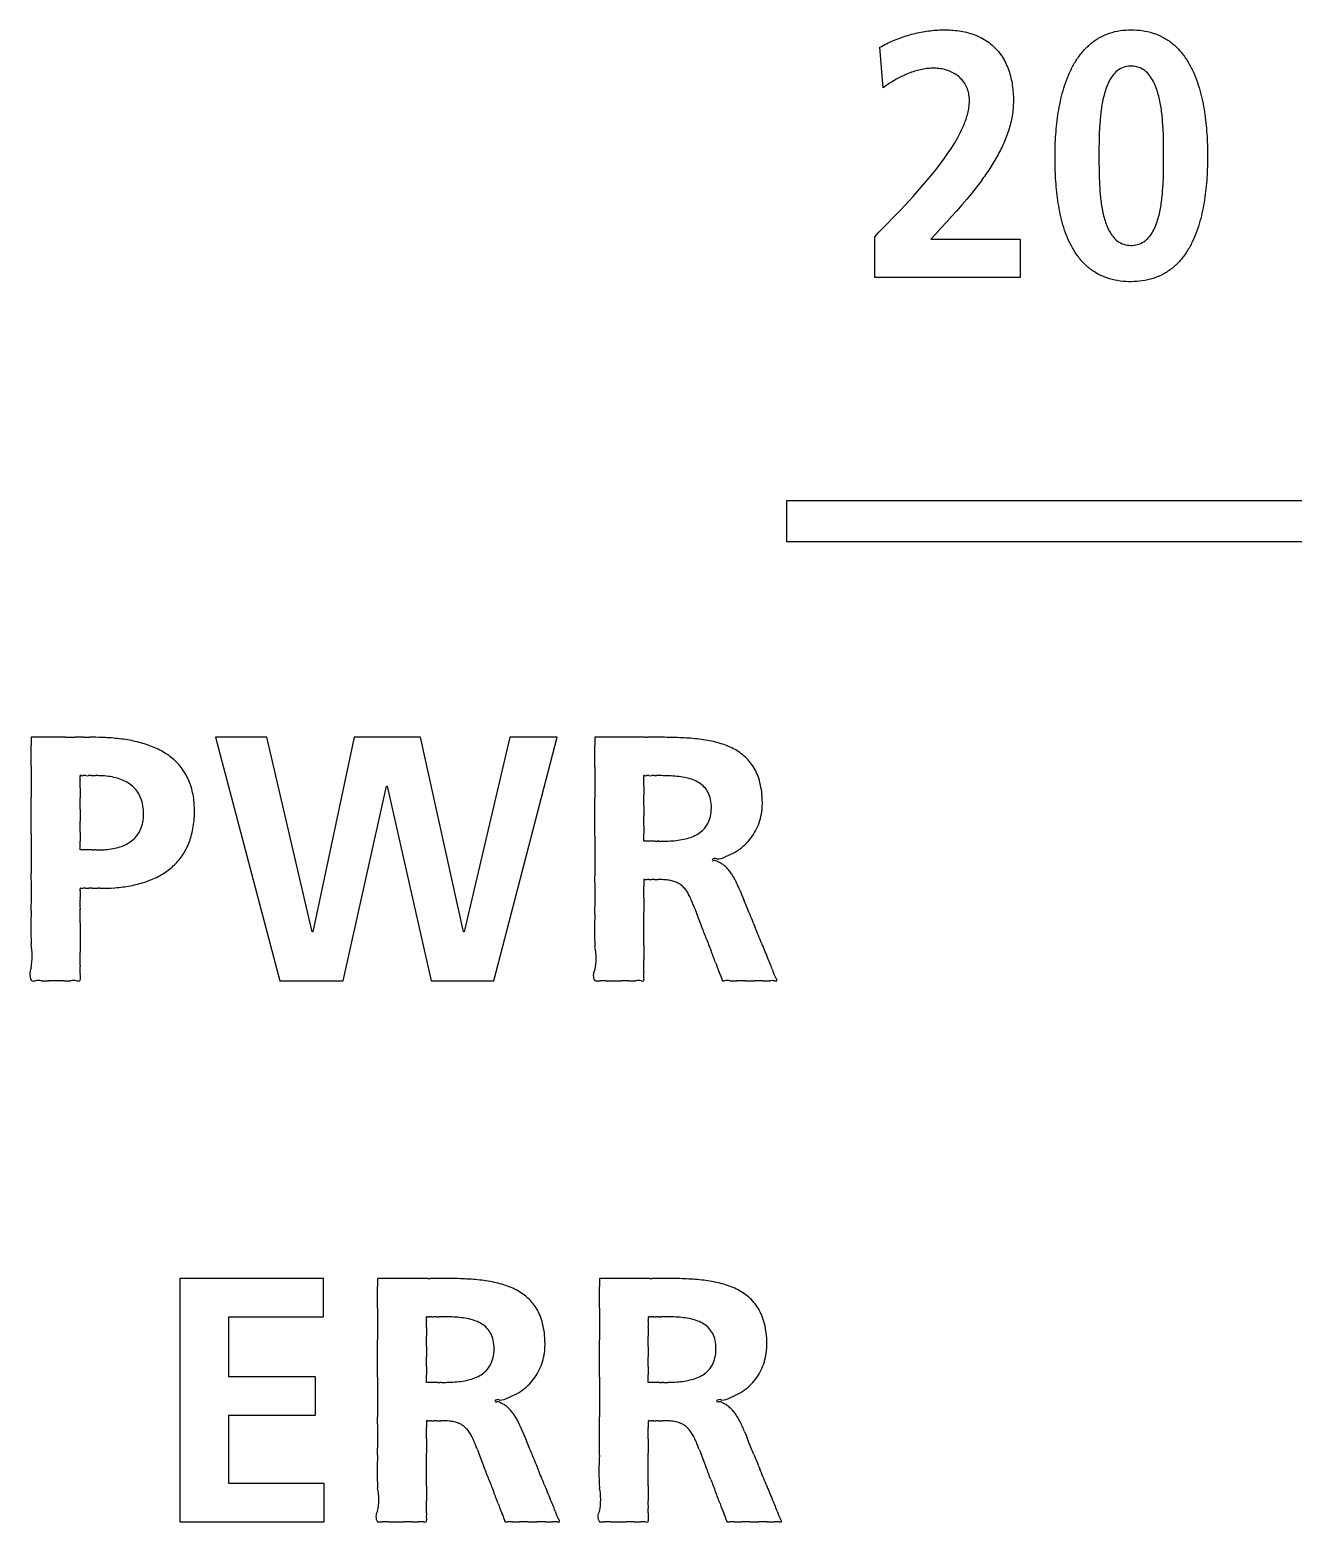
# Model space of a CAD drawing. Extents: x 147 to 432, y 261 to 358.
# Drawn here: x 251.91 to 261.25, y 311.58 to 322.61 of the extents above; entities that cross this region are included whole.
import ezdxf

# ---------------------------------------------------------------- set-up
doc = ezdxf.new("R2010")
doc.units = 0
doc.header["$MEASUREMENT"] = 0
doc.layers.get('0').update_dxf_attribs({"linetype": 'CONTINUOUS'})

msp = doc.modelspace()

# ---------------------------------------------------------------- linework, layer by layer
at = {"color": 7, "linetype": 'Continuous'}
for p, q in [((258.22014, 322.1805), (258.19465, 322.47953)), ((258.15761, 320.77783), (258.15761, 321.07944)), ((258.57292, 321.06153), (259.23403, 321.06153)), ((259.23403, 321.06153), (259.23403, 320.77783)), ((259.23403, 320.77783), (258.15761, 320.77783)), ((311.80602, 319.12642), (257.50511, 319.12642)), ((257.50511, 319.12642), (257.50511, 318.8267)), ((257.50511, 318.8267), (311.80602, 318.8267)), ((251.92259, 317.3789), (251.92259, 317.320778)), ((251.937326, 317.3789), (251.92259, 317.3789)), ((252.177013, 317.3789), (251.937326, 317.3789)), ((253.66339, 317.3789), (253.28443, 317.3789)), ((253.28443, 317.3789), (253.7614, 315.57918)), ((253.9986, 315.94022), (253.66339, 317.3789)), ((254.31073, 317.3789), (254.00377, 315.94022)), ((254.80062, 317.3789), (254.31073, 317.3789)), ((255.11774, 315.94022), (254.80062, 317.3789)), ((255.4607, 317.3789), (255.12291, 315.94022)), ((255.34201, 315.57918), (255.81124, 317.3789)), ((255.81124, 317.3789), (255.4607, 317.3789)), ((256.08943, 317.3789), (256.08943, 317.319158)), ((256.102353, 317.3789), (256.08943, 317.3789)), ((256.424205, 317.3789), (256.102353, 317.3789)), ((252.28363, 317.092461), (252.285108, 317.09536)), ((256.4503, 317.092801), (256.451689, 317.09536)), ((254.22822, 315.57918), (254.54792, 317.01802)), ((254.54792, 317.01802), (254.55309, 317.01802)), ((254.55309, 317.01802), (254.87796, 315.57918)), ((256.4503, 316.61047), (256.4503, 316.625765)), ((256.533639, 316.61047), (256.4503, 316.61047)), ((252.28363, 316.54604), (252.28363, 316.563368)), ((252.352796, 316.54604), (252.28363, 316.54604)), ((252.395253, 316.26251), (252.415168, 316.26251)), ((256.848829, 316.05737), (256.878395, 315.980619)), ((254.00377, 315.94022), (253.9986, 315.94022)), ((255.12291, 315.94022), (255.11774, 315.94022)), ((253.7614, 315.57918), (254.22822, 315.57918)), ((254.87796, 315.57918), (255.34201, 315.57918)), ((254.08352, 313.37879), (253.02105, 313.37879)), ((253.02105, 313.37879), (253.02105, 311.57908)), ((254.08352, 313.09526), (254.08352, 313.37879)), ((254.48281, 313.37879), (254.48281, 313.319048)), ((254.495733, 313.37879), (254.48281, 313.37879)), ((254.817585, 313.37879), (254.495733, 313.37879)), ((256.12319, 313.37879), (256.12319, 313.319048)), ((256.136113, 313.37879), (256.12319, 313.37879)), ((256.457974, 313.37879), (256.136113, 313.37879)), ((253.3821, 312.65171), (253.3821, 313.09526)), ((253.3821, 313.09526), (254.08352, 313.09526)), ((254.84385, 313.092701), (254.845237, 313.09526)), ((256.48406, 313.092701), (256.485449, 313.09526)), ((254.02409, 312.65171), (253.3821, 312.65171)), ((254.02409, 312.368), (254.02409, 312.65171)), ((254.84385, 312.61037), (254.84385, 312.625665)), ((254.92707, 312.61037), (254.84385, 312.61037)), ((256.48406, 312.61037), (256.48406, 312.625665)), ((256.567399, 312.61037), (256.48406, 312.61037)), ((253.3821, 311.86278), (253.3821, 312.368)), ((253.3821, 312.368), (254.02409, 312.368)), ((255.242234, 312.05727), (255.271824, 311.980519)), ((256.882589, 312.05727), (256.912155, 311.980519)), ((254.08869, 311.86278), (253.3821, 311.86278)), ((254.08869, 311.57908), (254.08869, 311.86278)), ((253.02105, 311.57908), (254.08869, 311.57908))]:
    msp.add_line(p, q, dxfattribs=at)
for points in [[(258.19465, 322.47953, -0.014103), (258.244813, 322.505981, -0.014001), (258.296386, 322.529566, -0.013915), (258.349194, 322.55024, -0.013959), (258.403071, 322.567941, -0.01412), (258.457856, 322.582592, -0.0144), (258.513386, 322.594097, -0.014806), (258.569493, 322.602344, -0.015107), (258.625377, 322.607165, -0.016209), (258.682065, 322.608515, -0.018525), (258.73871, 322.605951, -0.021445), (258.794968, 322.598874, -0.024598), (258.85033, 322.58666, -0.02795), (258.904103, 322.568713, -0.031382), (258.955362, 322.544521, -0.034238), (259.00301, 322.513839, -0.03556), (259.045916, 322.476816, -0.03535), (259.08312, 322.434068, -0.033703), (259.114071, 322.386594, -0.030529), (259.138696, 322.335538, -0.027162), (259.157279, 322.281979, -0.023586), (259.170327, 322.22681, -0.019451), (259.17859, 322.170711, -0.018592), (259.182632, 322.114153, -0.019083), (259.182406, 322.057449, -0.019881), (259.177772, 322.000929, -0.020687), (259.168565, 321.944984, -0.018648), (259.154968, 321.889939, -0.016315), (259.137558, 321.835965, -0.01463), (259.116848, 321.78317, -0.013071), (259.093248, 321.731602, -0.011589), (259.067136, 321.68126, -0.010136), (259.038859, 321.632096, -0.008923), (259.008735, 321.584043, -0.007786), (258.977134, 321.53719, -0.006825), (258.944063, 321.491114), (258.909825, 321.445896), (258.874599, 321.401445), (258.838538, 321.357668), (258.801786, 321.314469), (258.764465, 321.271761), (258.726682, 321.22946), (258.688563, 321.187462), (258.650271, 321.145622), (258.611919, 321.103837), (258.57292, 321.06153)], [(258.15761, 321.07944), (258.18916, 321.112468), (258.22088, 321.145333), (258.252776, 321.178027), (258.284694, 321.2107), (258.316479, 321.243502), (258.348074, 321.276487), (258.379458, 321.309673), (258.410605, 321.343081), (258.44148, 321.376742), (258.472042, 321.410686), (258.502252, 321.444943), (258.532066, 321.479545), (258.561441, 321.514522), (258.590328, 321.549902), (258.618662, 321.585726), (258.646369, 321.622037), (258.673372, 321.658873), (258.699558, 321.696293), (258.724792, 321.734361), (258.748929, 321.773137), (258.771758, 321.812698, 0.010683), (258.793, 321.853128, 0.012619), (258.812345, 321.894483, 0.016174), (258.829273, 321.936865, 0.019779), (258.843116, 321.980367, 0.024906), (258.853085, 322.024997, 0.03201), (258.857924, 322.070412, 0.039224), (258.856258, 322.11601, 0.046081), (258.846883, 322.160649, 0.052009), (258.82896, 322.202572, 0.05265), (258.803197, 322.239083, 0.051177), (258.769761, 322.270084, 0.046108), (258.730942, 322.294031, 0.041673), (258.687649, 322.31119, 0.036718), (258.643126, 322.321206, 0.033812), (258.597628, 322.324818, 0.027226), (258.552906, 322.322896, 0.024095), (258.50772, 322.316346, 0.021923), (258.463329, 322.305647, 0.019425), (258.41997, 322.291323, 0.01711), (258.377769, 322.273872, 0.015034), (258.336773, 322.253747, 0.013204), (258.296976, 322.231343, 0.011585), (258.258339, 322.20699, 0.010767), (258.22014, 322.1805)]]:
    msp.add_lwpolyline(points, format="xyb", dxfattribs=at)
for points in [[(259.49086, 321.67252, -0.009524), (259.492174, 321.754072, -0.009091), (259.496519, 321.835526, -0.010237), (259.503978, 321.916752, -0.011819), (259.515007, 321.997567, -0.013605), (259.530128, 322.077715, -0.016027), (259.549939, 322.156831, -0.019099), (259.575243, 322.234358, -0.023504), (259.607175, 322.309776, -0.028713), (259.646574, 322.381149, -0.035075), (259.694718, 322.446919, -0.041999), (259.752348, 322.504509, -0.046423), (259.81923, 322.551009, -0.047532), (259.893698, 322.584024, -0.044578), (259.972929, 322.602828, -0.03662), (260.054209, 322.608552, -0.035797), (260.135554, 322.602855, -0.041716), (260.214978, 322.584683, -0.045932), (260.290013, 322.552952, -0.046846), (260.357767, 322.507742, -0.043369), (260.416316, 322.45109, -0.036631), (260.465114, 322.385807, -0.030179), (260.50479, 322.314589, -0.024363), (260.536522, 322.239474, -0.019789), (260.561516, 322.161843, -0.016377), (260.580861, 322.082612, -0.013582), (260.595447, 322.002362, -0.011573), (260.605981, 321.921479, -0.009957), (260.613038, 321.840217, -0.008559), (260.617051, 321.759483, -0.007805), (260.618436, 321.677926, -0.007821), (260.617321, 321.596363, -0.008892), (260.613482, 321.514885, -0.010165), (260.606545, 321.433614, -0.011692), (260.596077, 321.352723, -0.013741), (260.581513, 321.272473, -0.016499), (260.562148, 321.193249, -0.019868), (260.5371, 321.11564, -0.024467), (260.50529, 321.040565, -0.030199), (260.465523, 320.969401, -0.03663), (260.416639, 320.904187, -0.043306), (260.358029, 320.847605, -0.046588), (260.290238, 320.802439, -0.045966), (260.215207, 320.770711, -0.04198), (260.135803, 320.752612, -0.034474), (260.054525, 320.746826, -0.033637), (259.973111, 320.751761, -0.040326), (259.893395, 320.768615, -0.045073), (259.817711, 320.798789, -0.04775), (259.749018, 320.842548, -0.044801), (259.689517, 320.898196, -0.038378), (259.640079, 320.96298, -0.031752), (259.600163, 321.03406, -0.025436), (259.56859, 321.10924, -0.020624), (259.544053, 321.187012, -0.016774), (259.525357, 321.266399, -0.013709), (259.511506, 321.346872, -0.011586), (259.501745, 321.427853, -0.009553), (259.495418, 321.509174, -0.007631), (259.491876, 321.590669, -0.008054)], [(260.29374, 321.67252), (260.293695, 321.723892), (260.29314, 321.775261), (260.291953, 321.82662), (260.289809, 321.877946), (260.286455, 321.929207, 0.008034), (260.281629, 321.980349, 0.00992), (260.274974, 322.031284, 0.012771), (260.266022, 322.081863, 0.016491), (260.254162, 322.131837, 0.022199), (260.23848, 322.180735, 0.031535), (260.217729, 322.227679, 0.044879), (260.190172, 322.270957, 0.065615), (260.153847, 322.307094, 0.07967), (260.108804, 322.331323, 0.07503), (260.05848, 322.340265, 0.073381), (260.007508, 322.334515, 0.085113), (259.961147, 322.313063, 0.069222), (259.923348, 322.278497, 0.048622), (259.894687, 322.23596, 0.033292), (259.873174, 322.189346, 0.023036), (259.85698, 322.140609, 0.017199), (259.844746, 322.090725, 0.013063), (259.835506, 322.040195, 0.010155), (259.82862, 321.989289, 0.008214), (259.823597, 321.938165), (259.820083, 321.886914), (259.817786, 321.835593), (259.816458, 321.784238), (259.815871, 321.73287), (259.815743, 321.681497), (259.815767, 321.630125), (259.816115, 321.578754), (259.817114, 321.527392), (259.819027, 321.476056), (259.822115, 321.424778, 0.008005), (259.826668, 321.373611, 0.009903), (259.833048, 321.32264, 0.012816), (259.841726, 321.272014, 0.016591), (259.853333, 321.221981, 0.022476), (259.868803, 321.173016, 0.032092), (259.889425, 321.126015, 0.045969), (259.916997, 321.082754, 0.067143), (259.953534, 321.046831, 0.081955), (259.998871, 321.023205, 0.073859), (260.049341, 321.015051, 0.070997), (260.100272, 321.021196, 0.080699), (260.146793, 321.042383, 0.068775), (260.185131, 321.076344, 0.049353), (260.214425, 321.118446, 0.03437), (260.236444, 321.16482, 0.023942), (260.252979, 321.213441, 0.017851), (260.265406, 321.263277, 0.013595), (260.274722, 321.313793, 0.010531), (260.281594, 321.3647, 0.008464), (260.286536, 321.415832), (260.289931, 321.467091), (260.292068, 321.518418), (260.293213, 321.569777), (260.293722, 321.621147)]]:
    msp.add_lwpolyline(points, format="xyb", close=True, dxfattribs=at)
for centre, radius, start, end in [((252.212469, 1030.083571), 712.704672, 269.99715, 270.00285), ((252.278742, 142.450555), 174.928347, 89.989907, 90.010093), ((252.332313, 356.304269), 38.925375, 269.966505, 270.033495), ((252.366345, 310.816722), 6.562188, 89.901547, 90.098453), ((252.376204, 315.349774), 2.029126, 87.389683, 89.959996), ((252.402198, 315.92928), 1.449038, 82.532058, 87.372867), ((256.442964, -13.674364), 331.053265, 89.996753, 90.003247), ((256.470059, 368.73699), 51.35809, 269.990701, 270.009299), ((256.517797, 297.863895), 19.515044, 89.795475, 90.115687), ((256.577715, 313.719145), 3.659683, 87.811907, 89.84746), ((256.64969, 315.5719), 1.805531, 83.78862, 87.849466), ((-1573.218023, 317.242587), 1825.140615, 359.997545, 0.002455), ((252.448229, 316.270603), 1.104628, 76.509116, 82.598375), ((252.516376, 316.552303), 0.814803, 68.698386, 76.547664), ((252.590829, 316.742305), 0.610735, 58.774366, 68.730585), ((252.656763, 316.851635), 0.483062, 46.5966, 58.739336), ((-1110.757542, 317.238931), 1366.846974, 359.996637, 0.003363), ((256.731272, 316.308246), 1.064683, 77.260144, 83.865764), ((256.820402, 316.697118), 0.66573, 67.394184, 77.361691), ((256.903654, 316.896319), 0.449832, 53.445828, 67.430502), ((779.902014, 317.05056), 527.979436, 179.987647, 180.012353), ((252.693547, 316.892293), 0.428249, 32.756808, 46.434397), ((651.049889, 317.042198), 394.960476, 179.983099, 180.016901), ((256.953006, 316.966048), 0.364431, 36.047674, 53.149383), ((256.933599, 316.956402), 0.385815, 18.072136, 35.509871), ((252.349681, 317.077448), 0.067736, 167.194533, 192.805467), ((251.908822, 317.034327), 0.375861, 355.711236, 4.288764), ((252.289233, 317.085951), 0.010273, 66.322866, 113.677134), ((252.300312, 317.146988), 0.052094, 262.32977, 277.67023), ((252.316134, 316.870666), 0.224869, 87.739758, 92.260242), ((252.334874, 317.994702), 0.899396, 269.37111, 270.62889), ((252.354708, 313.653784), 3.44159, 89.834136, 90.165864), ((252.373814, 330.903445), 13.808088, 269.962065, 270.037935), ((252.390365, 417.782526), 100.687166, 269.995784, 270.004216), ((252.402538, 310.618548), 6.476814, 89.957855, 90.042145), ((252.407497, 316.072588), 1.022772, 89.204192, 90.01094), ((252.4131, 316.488192), 0.60713, 83.735611, 89.18811), ((252.425776, 316.597939), 0.496656, 77.420326, 83.807731), ((252.449471, 316.703521), 0.388448, 69.64814, 77.439577), ((252.477535, 316.7789), 0.308014, 60.270929, 69.666167), ((252.504232, 316.825912), 0.253951, 49.204949, 60.241599), ((252.679356, 316.885284), 0.443979, 18.651075, 32.52663), ((256.504338, 317.079549), 0.055639, 166.220828, 193.779172), ((256.143121, 317.041485), 0.30818, 355.382177, 4.617823), ((256.455567, 317.086507), 0.009666, 66.343619, 113.656381), ((256.465982, 317.143896), 0.048974, 262.330293, 277.669707), ((256.480855, 316.884148), 0.211377, 87.739654, 92.260346), ((256.498471, 317.940457), 0.845148, 269.370868, 270.629132), ((256.517117, 313.876678), 3.218695, 89.833283, 90.166717), ((256.535077, 329.101651), 12.006295, 269.958988, 270.041012), ((256.550635, 254.339011), 62.756349, 89.993641, 90.006359), ((256.562079, 287.534069), 29.561291, 89.99132, 90.00868), ((256.567034, 313.63192), 3.46344, 89.776604, 90.007892), ((256.576482, 315.53364), 1.561699, 87.717974, 89.8512), ((256.601647, 316.150401), 0.944425, 84.250024, 87.753549), ((256.635447, 316.481259), 0.611846, 79.043271, 84.295112), ((256.674706, 316.681478), 0.407815, 71.592729, 79.11195), ((256.715731, 316.803731), 0.278863, 61.24175, 71.658865), ((256.751031, 316.868236), 0.205331, 47.639743, 61.217221), ((256.77605, 316.908727), 0.550392, 3.289884, 17.702488), ((103.061162, 316.800732), 148.86149, 359.947657, 0.052343), ((253.946463, 316.968984), 1.663249, 178.717221, 181.282779), ((252.521327, 316.846339), 0.227318, 36.838698, 49.102986), ((252.519566, 316.845829), 0.229033, 24.086432, 36.67666), ((252.489512, 316.833039), 0.261691, 12.05888, 23.957549), ((252.578586, 316.853389), 0.549662, 6.001154, 18.441851), ((257.813368, 316.983806), 1.363464, 178.618697, 181.381303), ((250.930465, 316.913517), 5.519962, 359.611575, 0.388425), ((256.769075, 316.889252), 0.177645, 31.626843, 47.372756), ((256.756544, 316.883005), 0.191596, 15.509243, 31.252524), ((256.686584, 316.864966), 0.263835, 1.993622, 15.221636), ((256.765756, 316.897345), 0.561426, 354.578316, 4.389318), ((278.121058, 316.803378), 25.837465, 179.90335, 180.09665), ((245.55, 316.889355), 6.733763, 359.639282, 0.360718), ((252.413487, 316.81745), 0.339296, 1.679105, 11.951094), ((252.398373, 316.813754), 0.354527, 351.953258, 2.204675), ((252.407053, 316.833468), 0.722339, 355.629161, 6.150188), ((144.917705, 316.786986), 111.171812, 359.928514, 0.071486), ((277.630338, 316.837624), 21.180073, 179.895926, 180.104074), ((256.642471, 316.859248), 0.308149, 350.336638, 2.770696), ((256.889427, 316.88871), 0.437504, 345.442247, 354.173851), ((157.222695, 316.718987), 95.060943, 359.975405, 0.024595), ((252.483345, 316.801517), 0.268679, 340.109297, 352.000567), ((252.466746, 316.823149), 0.662059, 345.693339, 356.125887), ((532.452612, 316.697047), 276.002313, 179.993759, 180.006241), ((178.524804, 316.763132), 77.925505, 359.973516, 0.026484), ((256.754493, 316.830969), 0.192073, 320.35534, 335.840218), ((256.718164, 316.845711), 0.231258, 336.191647, 350.495179), ((256.920031, 316.879035), 0.40534, 327.376484, 336.467508), ((256.908778, 316.883663), 0.417505, 336.501806, 345.445128), ((292.297595, 316.520077), 40.375264, 179.794712, 180.205288), ((588.977504, 316.644121), 336.693875, 179.994204, 180.005796), ((-910.52317, 316.586714), 1162.806801, 359.99885, 0.00115), ((252.522912, 316.796929), 0.232325, 301.704035, 313.471867), ((252.537216, 316.781064), 0.210971, 313.616997, 326.641325), ((252.528737, 316.785751), 0.220632, 326.835462, 339.948811), ((252.610693, 316.787804), 0.513843, 333.446063, 345.545864), ((286.164768, 316.501453), 30.075696, 179.720284, 180.279716), ((-696.751969, 316.646373), 953.202269, 359.998761, 0.001239), ((256.541684, 459.506738), 142.896268, 269.996774, 270.003226), ((256.555803, 284.359766), 32.250705, 89.98921, 90.01079), ((256.56512, 322.358613), 5.748144, 269.967667, 270.032333), ((256.568619, 318.279831), 1.669361, 269.991238, 271.190961), ((256.582194, 317.664248), 1.053629, 271.148687, 274.286671), ((256.607876, 317.32918), 0.717579, 274.241538, 278.801647), ((256.642611, 317.107692), 0.493385, 278.751095, 285.184193), ((256.682089, 316.963676), 0.344057, 285.121174, 293.955461), ((256.720747, 316.876971), 0.249124, 293.927002, 305.62451), ((256.748868, 316.837006), 0.200259, 305.744839, 320.052095), ((256.907697, 316.895645), 0.425461, 309.023276, 317.741345), ((256.933003, 316.870406), 0.389762, 317.985693, 327.416857), ((252.36254, 54.33412), 262.21192, 89.997871, 90.002129), ((252.380843, 381.305326), 64.759287, 269.992428, 270.007572), ((252.395862, 301.930315), 14.615727, 89.974674, 90.025326), ((252.405773, 319.151045), 2.605008, 269.924103, 270.075897), ((252.408795, 317.382249), 0.836209, 270.029359, 272.426671), ((252.417916, 317.167915), 0.621681, 272.423242, 277.567803), ((252.436424, 317.032484), 0.484992, 277.50742, 283.84527), ((252.464635, 316.918833), 0.367893, 283.815029, 291.79623), ((252.495696, 316.841409), 0.284471, 291.777503, 301.659398), ((252.659817, 316.764432), 0.459454, 320.66332, 333.314698), ((256.99438, 316.594234), 0.114681, 267.688246, 304.141807), ((255.671209, 319.574896), 3.374082, 294.282334, 295.4443), ((256.963962, 316.819105), 0.330602, 298.32581, 309.799852), ((252.616252, 316.820903), 0.530636, 297.345277, 308.213101), ((252.655844, 316.769395), 0.465675, 308.305918, 320.500909), ((256.976396, 316.455292), 0.027777, 61.255744, 138.166323), ((256.962712, 316.475579), 0.009776, 224.169915, 301.618307), ((256.972092, 316.423796), 0.043666, 54.562688, 95.591881), ((256.6118, 315.639274), 0.906232, 62.927079, 64.817145), ((256.948616, 316.316419), 0.150218, 48.31552, 59.769442), ((256.877289, 316.230182), 0.262088, 42.547023, 49.207737), ((256.852438, 316.208932), 0.294768, 36.303332, 42.323703), ((256.770854, 316.148227), 0.396457, 31.876343, 36.392888), ((241.436503, 316.235569), 10.48702, 359.235931, 0.764069), ((252.459521, 317.332157), 1.068748, 274.350684, 280.61263), ((252.502959, 317.103616), 0.836116, 280.571216, 288.147919), ((252.560025, 316.930128), 0.653484, 288.131197, 297.325229), ((248.311686, 316.213753), 7.77902, 358.962364, 1.037636), ((257.908016, 316.298635), 1.457894, 179.104138, 180.895862), ((256.458849, 316.32251), 0.008617, 149.062634, 187.206167), ((248.447417, 316.234823), 8.002988, 359.706345, 0.293655), ((256.455247, 316.31705), 0.010591, 69.038066, 110.961934), ((256.465584, 316.382016), 0.055464, 263.219374, 276.780626), ((256.480533, 316.08633), 0.240756, 88.000594, 91.999406), ((256.498275, 317.290645), 0.96375, 269.444548, 270.555452), ((256.516996, 312.622966), 3.703985, 89.854937, 90.145063), ((256.534879, 332.749036), 16.422099, 269.970328, 270.029672), ((256.550106, 341.243235), 24.916296, 269.98454, 270.01546), ((256.560863, 313.12055), 3.206392, 89.927924, 90.072076), ((256.564811, 315.584494), 0.742446, 88.440144, 89.993402), ((256.574245, 315.904377), 0.422426, 82.613153, 88.538187), ((256.593518, 316.05004), 0.275494, 74.804998, 82.693349), ((256.614531, 316.12805), 0.194704, 64.810498, 74.755428), ((256.627409, 316.156566), 0.163419, 53.576175, 64.641081), ((256.62375, 316.152726), 0.168682, 42.702524, 53.350541), ((256.682415, 316.093105), 0.500668, 28.325752, 31.888364), ((256.516772, 316.004047), 0.688734, 25.773204, 28.309141), ((256.583103, 316.033712), 0.616107, 23.734105, 25.97099), ((256.086671, 315.827207), 1.153719, 21.404716, 23.199225), ((252.297659, 316.254223), 0.016202, 149.236731, 210.016049), ((252.991614, 316.149842), 0.709206, 176.637103, 183.362897), ((252.14043, 316.218781), 0.145786, 349.192229, 10.807771), ((252.286856, 316.245954), 0.016847, 79.330885, 100.669115), ((252.297083, 316.371879), 0.1096, 266.281357, 273.718643), ((252.314149, 315.759256), 0.503353, 88.866438, 91.133562), ((252.335775, 318.335169), 2.072691, 269.677469, 270.322531), ((252.35968, 308.19359), 8.068929, 89.913104, 90.086896), ((252.383585, 348.084576), 31.822068, 269.978992, 270.021008), ((252.422277, 289.799653), 26.462858, 89.984609, 90.015391), ((252.432504, 320.067934), 3.805425, 269.953039, 270.046961), ((252.43632, 317.630735), 1.368225, 269.970825, 274.370972), ((293.416624, 316.140415), 36.966362, 179.917248, 180.082752), ((256.590634, 316.122792), 0.213321, 33.711893, 42.578645), ((256.502331, 316.063968), 0.319423, 27.206387, 33.698017), ((256.321247, 315.969983), 0.523443, 22.860691, 27.293469), ((255.762328, 315.734706), 1.129864, 21.031165, 22.843508), ((263.65486, 318.870874), 7.003624, 201.991269, 202.612672), ((231.044704, 305.397976), 28.280137, 22.196739, 22.407202), ((254.494812, 315.974181), 2.575092, 177.294683, 182.705317), ((249.175015, 316.057494), 3.109029, 359.064765, 0.935235), ((257.980616, 315.952044), 1.895042, 176.344054, 183.655946), ((-382.343074, 316.02711), 638.793376, 359.994626, 0.005374), ((249.633788, 313.357727), 7.703217, 20.961576, 21.174366), ((303.621625, 334.107681), 50.1349, 201.033606, 201.102336), ((298.932708, 333.122665), 45.050891, 202.225725, 202.378216), ((281.282845, 315.951978), 28.999266, 179.891788, 180.108212), ((203.938521, 315.906606), 52.511814, 359.93389, 0.06611), ((196.528674, 292.681483), 64.691101, 21.02593, 21.110011), ((240.842757, 309.164084), 17.785879, 22.102207, 22.501734), ((251.35388, 315.762887), 0.575748, 351.031754, 8.968246), ((258.113918, 315.843536), 5.830535, 179.472563, 180.527437), ((255.683229, 315.744482), 0.415356, 347.948144, 12.051856), ((268.591797, 315.790601), 12.141623, 179.738497, 180.261503), ((272.054061, 321.672327), 16.207345, 200.894401, 201.241541), ((261.692183, 317.586051), 4.700443, 201.593503, 203.010438), ((250.997943, 315.742409), 1.286562, 357.886192, 2.113808), ((253.627097, 315.690794), 2.823552, 359.099163, 0.900837), ((253.116478, 314.275153), 4.12378, 20.428595, 21.707347), ((256.34352, 315.277188), 1.125703, 19.843962, 24.759979), ((252.013272, 315.628661), 0.101001, 153.874708, 206.125292), ((252.571898, 315.658839), 0.290521, 172.858948, 187.141052), ((252.233366, 315.603068), 0.053971, 338.642067, 21.357933), ((256.143946, 315.619222), 0.06676, 144.745536, 215.254464), ((257.007405, 315.618883), 0.557784, 177.172115, 182.827885), ((257.91373, 316.032902), 0.985663, 198.845431, 203.290511), ((256.826196, 315.545429), 0.206756, 13.92171, 28.214232), ((257.62954, 315.717381), 0.234463, 194.337811, 210.26613), ((251.941182, 315.60057), 0.024781, 221.386222, 239.675056), ((251.941816, 315.620518), 0.043378, 252.358815, 287.641185), ((251.976032, 315.366092), 0.214127, 84.353126, 95.646874), ((252.023389, 316.511791), 0.932982, 268.385439, 271.614561), ((252.078476, 310.151695), 5.427561, 89.695976, 90.304024), ((252.135882, 311.982934), 3.59636, 89.544248, 90.455752), ((252.190196, 316.300972), 0.72225, 267.960194, 272.039806), ((252.236007, 315.415601), 0.16481, 82.993728, 97.006272), ((252.267903, 315.609195), 0.032249, 248.549504, 291.450496), ((252.269619, 315.59249), 0.016694, 307.131549, 327.062385), ((256.101078, 315.622001), 0.042924, 254.254138, 266.035327), ((256.112827, 315.815108), 0.236387, 266.430547, 273.569453), ((256.14997, 314.422275), 1.157123, 88.889506, 91.110494), ((256.199707, 321.173589), 5.594476, 269.720289, 270.279711), ((256.256393, 335.010095), 19.430938, 269.913384, 270.086616), ((256.314382, 312.98666), 2.592678, 89.367638, 90.632362), ((256.368027, 316.196178), 0.617506, 267.676804, 272.323196), ((256.411684, 315.442608), 0.137836, 82.233925, 97.766075), ((256.439707, 315.601005), 0.023762, 246.705202, 293.294798), ((256.430077, 315.587198), 0.020648, 337.149343, 11.640457), ((257.052174, 315.595835), 0.025303, 181.498707, 221.164923), ((257.040778, 315.603927), 0.025903, 252.815343, 287.184657), ((257.067096, 315.404365), 0.175808, 83.905618, 96.094382), ((257.112291, 316.389815), 0.811069, 268.125483, 271.874517), ((257.170072, 312.408484), 3.17085, 89.435319, 90.564681), ((257.234145, 322.542932), 6.963829, 269.729943, 270.270057), ((257.298218, 312.016946), 3.562371, 89.497381, 90.502619), ((257.355999, 316.504547), 0.925748, 268.357761, 271.642239), ((257.401194, 315.379893), 0.200159, 84.649362, 95.350638), ((257.427512, 315.606828), 0.028687, 254.527485, 285.472515), ((257.407759, 315.579719), 0.027412, 358.874155, 45.31419), ((-1112.401327, 313.238822), 1366.884139, 359.996637, 0.003363), ((254.836344, -17.585026), 330.963817, 89.996752, 90.003248), ((254.863439, 364.723001), 51.344211, 269.990699, 270.009301), ((254.911224, 293.837075), 19.541755, 89.795779, 90.115667), ((254.971154, 309.717463), 3.661255, 87.812735, 89.847832), ((255.043158, 311.571662), 1.80566, 83.789485, 87.850347), ((255.124764, 312.308315), 1.064503, 77.260127, 83.866678), ((255.213902, 312.697221), 0.665515, 67.39203, 77.361707), ((255.297138, 312.896367), 0.449674, 53.440639, 67.428221), ((-1110.71671, 313.238822), 1366.839902, 359.996637, 0.003363), ((256.476733, -17.396123), 330.774914, 89.996751, 90.003249), ((256.503828, 364.693696), 51.314907, 269.990693, 270.009307), ((256.551598, 293.850757), 19.528073, 89.795711, 90.115702), ((256.611497, 309.71875), 3.659969, 87.812343, 89.8477), ((256.683467, 311.571761), 1.805561, 83.78918, 87.849898), ((256.765046, 312.308139), 1.064681, 77.260776, 83.866324), ((256.854173, 312.697018), 0.665722, 67.394814, 77.362326), ((256.937424, 312.896221), 0.449823, 53.446342, 67.431137), ((255.346447, 312.966029), 0.364352, 36.040536, 53.143781), ((256.986774, 312.96595), 0.364423, 36.047965, 53.149887), ((649.454006, 313.04209), 394.971213, 179.983099, 180.016901), ((254.897978, 313.079449), 0.055727, 166.243009, 193.756991), ((254.84911, 313.08642), 0.009651, 66.342525, 113.657475), ((254.859509, 313.143725), 0.048903, 262.330078, 277.669922), ((254.874361, 312.884356), 0.211069, 87.739595, 92.260405), ((254.891952, 313.939125), 0.843916, 269.370852, 270.629148), ((254.910571, 309.881271), 3.214003, 89.833279, 90.166721), ((254.928505, 325.084097), 11.98884, 269.958987, 270.041013), ((254.944042, 250.424497), 62.670763, 89.993642, 90.006358), ((254.955469, 283.583537), 29.511723, 89.991318, 90.008682), ((254.960416, 309.632659), 3.462601, 89.776578, 90.007868), ((254.969859, 311.532974), 1.562265, 87.718379, 89.851103), ((254.995015, 312.149636), 0.945091, 84.25188, 87.753902), ((255.028812, 312.480582), 0.612424, 79.048001, 84.296929), ((255.068083, 312.680943), 0.408251, 71.601982, 79.116667), ((255.32697, 312.956336), 0.385822, 18.066403, 35.502661), ((255.169286, 312.908632), 0.550536, 3.28851, 17.697115), ((651.081605, 313.04209), 394.958432, 179.983099, 180.016901), ((256.538098, 313.079449), 0.055639, 166.220828, 193.779172), ((256.489327, 313.086407), 0.009666, 66.343619, 113.656381), ((256.499742, 313.143796), 0.048974, 262.330293, 277.669707), ((256.514615, 312.884048), 0.211377, 87.739654, 92.260346), ((256.532231, 313.940357), 0.845148, 269.370868, 270.629132), ((256.550877, 309.876579), 3.218695, 89.833283, 90.166717), ((256.568837, 325.101551), 12.006294, 269.958988, 270.041012), ((256.584395, 250.338916), 62.756344, 89.993641, 90.006359), ((256.595839, 283.533972), 29.561289, 89.99132, 90.00868), ((256.600794, 309.63182), 3.46344, 89.776604, 90.007892), ((256.610242, 311.53354), 1.561699, 87.717974, 89.8512), ((256.635407, 312.150301), 0.944425, 84.250024, 87.753549), ((256.669207, 312.481159), 0.611846, 79.043271, 84.295112), ((256.708466, 312.681378), 0.407815, 71.592729, 79.11195), ((256.967366, 312.956304), 0.385808, 18.072209, 35.51014), ((256.809816, 312.908628), 0.550387, 3.289867, 17.70256), ((256.209139, 312.983706), 1.365684, 178.620943, 181.379057), ((254.536169, 313.041385), 0.30868, 355.389677, 4.610323), ((255.109135, 312.803343), 0.279151, 61.256803, 71.668238), ((255.144484, 312.867973), 0.205485, 47.659631, 61.232742), ((255.162596, 312.889077), 0.177689, 31.646576, 47.393189), ((255.150155, 312.88288), 0.191536, 15.521822, 31.271955), ((257.847128, 312.983706), 1.363464, 178.618697, 181.381303), ((256.176881, 313.041385), 0.30818, 355.382177, 4.617823), ((256.749491, 312.803631), 0.278863, 61.24175, 71.658865), ((256.784791, 312.868136), 0.205331, 47.639742, 61.217221), ((256.802835, 312.889152), 0.177645, 31.626844, 47.372755), ((256.790304, 312.882905), 0.191595, 15.509239, 31.252528), ((143.308062, 312.78688), 111.174834, 359.928516, 0.071484), ((276.058382, 312.837524), 21.214567, 179.896096, 180.103904), ((249.315025, 312.913417), 5.528951, 359.612206, 0.387794), ((255.080322, 312.864863), 0.263646, 1.995625, 15.233384), ((255.036267, 312.859148), 0.307902, 350.328838, 2.772915), ((255.159059, 312.897249), 0.561503, 354.578665, 4.388304), ((144.95204, 312.78688), 111.171237, 359.928514, 0.071486), ((277.664098, 312.837524), 21.180073, 179.895926, 180.104074), ((250.964225, 312.913417), 5.519962, 359.611575, 0.388425), ((256.720343, 312.864865), 0.263836, 1.993639, 15.221619), ((256.676221, 312.859148), 0.308158, 350.337001, 2.770674), ((256.799517, 312.897245), 0.561425, 354.578315, 4.389319), ((176.791442, 312.763032), 78.052416, 359.973559, 0.026441), ((255.148054, 312.830919), 0.192069, 320.334812, 335.823249), ((255.111831, 312.845624), 0.231141, 336.175313, 350.487056), ((255.302157, 312.883563), 0.417506, 336.501816, 345.445118), ((255.282811, 312.888609), 0.4375, 345.442206, 354.173892), ((178.558564, 312.763032), 77.925505, 359.973516, 0.026484), ((256.788253, 312.830866), 0.192072, 320.356296, 335.841103), ((256.751918, 312.84561), 0.231264, 336.192519, 350.495624), ((256.942538, 312.883563), 0.417505, 336.501806, 345.445128), ((256.923187, 312.88861), 0.437504, 345.442247, 354.173851), ((284.558965, 312.501348), 30.076514, 179.720293, 180.279707), ((531.295664, 312.696947), 276.451816, 179.993769, 180.006231), ((-699.910724, 312.646273), 954.754574, 359.998763, 0.001237), ((255.035975, 313.108087), 0.493881, 278.74785, 285.177193), ((255.075471, 312.963937), 0.344419, 285.114129, 293.943292), ((255.114168, 312.877098), 0.249348, 293.914575, 305.60688), ((255.142348, 312.837027), 0.200362, 305.72668, 320.031768), ((255.326383, 312.870306), 0.389762, 317.985693, 327.416857), ((255.313411, 312.878935), 0.40534, 327.376481, 336.46751), ((286.198372, 312.501348), 30.075541, 179.720284, 180.279716), ((532.486362, 312.696947), 276.002304, 179.993759, 180.006241), ((-696.718088, 312.646273), 953.202148, 359.998761, 0.001239), ((256.676378, 313.107582), 0.493374, 278.751016, 285.184258), ((256.715857, 312.963563), 0.344043, 285.121239, 293.955791), ((256.754514, 312.87686), 0.249113, 293.927343, 305.625186), ((256.782632, 312.8369), 0.200253, 305.745548, 320.053031), ((256.966763, 312.870306), 0.389762, 317.985693, 327.416857), ((256.953791, 312.878935), 0.40534, 327.376484, 336.467508), ((254.935103, 455.456637), 142.846267, 269.996778, 270.003222), ((254.949202, 280.370952), 32.239418, 89.989222, 90.010778), ((254.958505, 318.356502), 5.746133, 269.967702, 270.032298), ((254.961999, 314.27987), 1.6695, 269.991251, 271.190911), ((254.975565, 313.664705), 1.054186, 271.148691, 274.285621), ((255.001238, 313.329669), 0.718169, 274.240534, 278.798385), ((254.064589, 315.574796), 3.374082, 294.282334, 295.4443), ((255.357342, 312.819005), 0.330602, 298.32581, 309.799852), ((255.301077, 312.895545), 0.425461, 309.023276, 317.741345), ((256.575444, 455.521434), 142.911064, 269.996775, 270.003225), ((256.589563, 280.356325), 32.254046, 89.989212, 90.010788), ((256.59888, 318.359109), 5.74874, 269.96767, 270.03233), ((256.602379, 314.279876), 1.669506, 269.991233, 271.190909), ((256.615956, 313.664197), 1.053678, 271.148624, 274.286561), ((256.641641, 313.329085), 0.717584, 274.241425, 278.801572), ((255.704969, 315.574796), 3.374082, 294.282334, 295.4443), ((256.997722, 312.819005), 0.330602, 298.32581, 309.799852), ((256.941457, 312.895545), 0.425461, 309.023276, 317.741345), ((255.369776, 312.455192), 0.027777, 61.255744, 138.166323), ((255.356092, 312.475479), 0.009776, 224.16922, 301.620003), ((255.365475, 312.423677), 0.043685, 54.570164, 95.59312), ((255.38776, 312.594134), 0.114681, 267.688246, 304.141807), ((255.003223, 311.634669), 0.911146, 62.94497, 64.825728), ((255.341994, 312.316177), 0.150355, 48.338472, 59.787654), ((255.270771, 312.229987), 0.262122, 42.568401, 49.230931), ((257.010156, 312.455192), 0.027777, 61.255744, 138.166323), ((256.996472, 312.475479), 0.009776, 224.169915, 301.618307), ((257.005852, 312.423696), 0.043666, 54.562688, 95.591881), ((257.02814, 312.594134), 0.114681, 267.688246, 304.141807), ((256.64556, 311.639174), 0.906232, 62.927079, 64.817145), ((256.982376, 312.316319), 0.150218, 48.31552, 59.769442), ((256.911049, 312.230082), 0.262088, 42.547022, 49.207737), ((246.704854, 312.21365), 7.779231, 358.962398, 1.037602), ((256.329259, 312.298525), 1.485584, 179.120849, 180.879151), ((254.852392, 312.322404), 0.008611, 149.065066, 187.237193), ((254.84879, 312.316948), 0.010581, 69.049598, 110.950402), ((254.859112, 312.381856), 0.055413, 263.223127, 276.776873), ((254.874038, 312.086439), 0.240537, 88.001701, 91.998299), ((254.891755, 313.289657), 0.962872, 269.444856, 270.555144), ((254.910448, 308.626245), 3.700596, 89.855017, 90.144983), ((254.928305, 328.73282), 16.405993, 269.970342, 270.029658), ((254.94351, 337.231795), 24.904966, 269.984556, 270.015444), ((254.954251, 309.122389), 3.204443, 89.927986, 90.072014), ((254.958193, 311.5844), 0.74243, 88.440273, 89.993394), ((254.967625, 311.904198), 0.422495, 82.614379, 88.538441), ((254.986901, 312.049905), 0.275518, 74.806954, 82.694552), ((255.007916, 312.127933), 0.19471, 64.812983, 74.757429), ((255.020798, 312.15646), 0.163414, 53.578646, 64.643586), ((255.246226, 312.209001), 0.294398, 36.315574, 42.344961), ((255.165611, 312.14898), 0.394901, 31.870973, 36.405519), ((255.07844, 312.094673), 0.497605, 28.297729, 31.881646), ((254.921939, 312.010562), 0.675276, 25.701252, 28.286649), ((254.968347, 312.030761), 0.624703, 23.67314, 25.877871), ((248.345486, 312.21365), 7.77898, 358.962364, 1.037636), ((257.941506, 312.298525), 1.457624, 179.103984, 180.896016), ((256.492609, 312.3224), 0.008617, 149.062611, 187.205881), ((256.489007, 312.31694), 0.010591, 69.03796, 110.96204), ((256.499344, 312.381905), 0.055463, 263.219339, 276.780661), ((256.514293, 312.086221), 0.240755, 88.000583, 91.999417), ((256.532035, 313.29053), 0.963745, 269.444545, 270.555455), ((256.550756, 308.622885), 3.703957, 89.854936, 90.145064), ((256.568639, 328.748069), 16.421241, 269.970326, 270.029674), ((256.583866, 337.250677), 24.923847, 269.984545, 270.015455), ((256.594623, 309.1198), 3.207033, 89.927938, 90.072062), ((256.598571, 311.584248), 0.742582, 88.440432, 89.993406), ((256.608006, 311.904205), 0.422488, 82.614332, 88.538488), ((256.62728, 312.049904), 0.275519, 74.806966, 82.694541), ((256.648296, 312.127933), 0.19471, 64.812979, 74.757433), ((256.661178, 312.15646), 0.163415, 53.578651, 64.643581), ((256.886198, 312.208832), 0.294768, 36.303333, 42.323702), ((256.804614, 312.148127), 0.396457, 31.876341, 36.39289), ((256.716173, 312.093004), 0.50067, 28.325761, 31.888354), ((256.550549, 312.003955), 0.688715, 25.77317, 28.309175), ((256.616773, 312.03357), 0.616206, 23.734326, 25.97085), ((292.550574, 312.140308), 37.706762, 179.918874, 180.081126), ((246.6884, 312.234714), 8.155553, 359.711842, 0.288158), ((255.017144, 312.152627), 0.16867, 42.704518, 53.352969), ((254.984039, 312.122701), 0.213294, 33.713098, 42.580655), ((254.89572, 312.063865), 0.319416, 27.207385, 33.698971), ((254.714952, 311.97003), 0.523086, 22.859683, 27.295409), ((254.431553, 311.806927), 1.206245, 21.456255, 23.17277), ((262.340298, 314.992292), 7.319929, 202.01721, 202.611814), ((293.443105, 312.140308), 36.959084, 179.917232, 180.082768), ((248.482665, 312.234714), 8.0015, 359.706294, 0.293706), ((256.657524, 312.152627), 0.168669, 42.704499, 53.352988), ((256.624416, 312.122698), 0.213298, 33.713176, 42.580578), ((256.536126, 312.06388), 0.319385, 27.207073, 33.699283), ((256.355065, 311.969905), 0.52338, 22.860929, 27.294163), ((256.120115, 311.826962), 1.154066, 21.405678, 23.199657), ((263.690523, 314.871647), 7.005714, 201.992057, 202.613278), ((-439.844148, 312.027004), 694.688001, 359.995058, 0.004942), ((254.149748, 311.732192), 1.136293, 21.036888, 22.838972), ((247.712991, 309.234327), 8.04072, 20.98112, 21.184999), ((304.195972, 330.962548), 52.477404, 201.050225, 201.115894), ((228.390364, 300.961157), 29.415249, 22.213333, 22.415692), ((297.963463, 329.394793), 45.743836, 202.239415, 202.38961), ((-381.726663, 312.027004), 638.210726, 359.994621, 0.005379), ((255.796226, 311.734659), 1.129716, 21.03117, 22.843742), ((249.668753, 309.358092), 7.701925, 20.961558, 21.174384), ((303.647, 330.104351), 50.125915, 201.033599, 201.102342), ((231.071573, 301.394676), 28.287729, 22.197464, 22.407871), ((298.971101, 329.125056), 45.05612, 202.22643, 202.378905), ((256.374047, 311.951942), 1.895094, 176.344173, 183.655827), ((195.105343, 288.733764), 64.501295, 21.040891, 21.125228), ((239.209877, 305.148958), 17.815965, 22.115069, 22.513956), ((258.014366, 311.951942), 1.895033, 176.344055, 183.655945), ((196.560876, 288.680783), 64.692771, 21.025931, 21.11001), ((240.876134, 305.16359), 17.786388, 22.102909, 22.502426), ((202.35891, 311.906501), 52.484975, 359.933857, 0.066143), ((270.445425, 317.67599), 16.206733, 200.909466, 201.256654), ((203.970169, 311.906501), 52.513926, 359.933894, 0.066106), ((272.088022, 317.672304), 16.20756, 200.894403, 201.241538), ((254.076598, 311.744381), 0.415366, 347.948525, 12.051475), ((266.998602, 311.790498), 12.154879, 179.738785, 180.261215), ((251.509785, 310.273817), 4.124401, 20.443715, 21.722404), ((260.086434, 313.58737), 4.701674, 201.606167, 203.022858), ((254.736976, 311.276793), 1.125881, 19.856673, 24.772351), ((255.716991, 311.744381), 0.415354, 347.948149, 12.051851), ((268.625816, 311.790498), 12.141883, 179.738506, 180.261494), ((253.15019, 310.275035), 4.123832, 20.428603, 21.707339), ((261.726013, 313.586038), 4.700534, 201.59421, 203.011125), ((256.377274, 311.277068), 1.125724, 19.844693, 24.760642), ((254.537327, 311.619122), 0.066761, 144.746368, 215.253632), ((255.401625, 311.618783), 0.558453, 177.175546, 182.824454), ((252.017277, 311.690692), 2.826921, 359.100249, 0.899751), ((256.307307, 312.033102), 0.985824, 198.860657, 203.305462), ((255.219721, 311.545266), 0.20679, 13.937256, 28.228864), ((256.0231, 311.717342), 0.234498, 194.350816, 210.278208), ((256.177706, 311.619122), 0.06676, 144.745545, 215.254455), ((257.041176, 311.618783), 0.557795, 177.17221, 182.82779), ((253.6608, 311.690692), 2.823609, 359.099193, 0.900807), ((257.947502, 312.032806), 0.985676, 198.845458, 203.290483), ((256.859954, 311.545328), 0.206759, 13.921798, 28.214143), ((257.663312, 311.717286), 0.234468, 194.338616, 210.266719), ((254.494459, 311.621914), 0.042937, 254.257828, 266.040842), ((254.506219, 311.815312), 0.23669, 266.433445, 273.566555), ((254.543379, 310.420678), 1.158619, 88.890418, 91.109582), ((254.593139, 317.181564), 5.60255, 269.720561, 270.279439), ((254.649852, 330.99556), 19.416502, 269.913279, 270.086721), ((254.707868, 308.985924), 2.593314, 89.367495, 90.632505), ((254.761539, 312.196251), 0.617678, 267.676358, 272.323642), ((254.805216, 311.44247), 0.137875, 82.232451, 97.767549), ((254.833252, 311.600911), 0.023769, 246.700727, 293.299273), ((254.823621, 311.5871), 0.020653, 337.151203, 11.633201), ((255.445723, 311.595743), 0.025308, 181.515225, 221.178488), ((255.434328, 311.603831), 0.025907, 252.817927, 287.182073), ((255.460647, 311.404236), 0.175838, 83.9065, 96.0935), ((255.505843, 312.389852), 0.811206, 268.125753, 271.874247), ((255.563625, 308.407852), 3.171382, 89.435399, 90.564601), ((255.6277, 318.543952), 6.964949, 269.72998, 270.27002), ((255.691775, 308.016301), 3.562916, 89.497446, 90.502554), ((255.749557, 312.504588), 0.925888, 268.357969, 271.642031), ((255.794753, 311.379763), 0.200189, 84.650034, 95.349966), ((255.821072, 311.606732), 0.028691, 254.529292, 285.470708), ((255.801315, 311.579612), 0.027415, 358.88749, 45.326002), ((256.134838, 311.621901), 0.042923, 254.254181, 266.035391), ((256.146587, 311.815011), 0.236389, 266.430581, 273.569419), ((256.18373, 310.422164), 1.157134, 88.889517, 91.110483), ((256.233467, 317.173555), 5.594542, 269.720292, 270.279708), ((256.290153, 331.009601), 19.430543, 269.913383, 270.086617), ((256.348142, 308.986575), 2.592663, 89.367634, 90.632366), ((256.401787, 312.196075), 0.617503, 267.676792, 272.323208), ((256.445444, 311.442509), 0.137836, 82.233884, 97.766116), ((256.473467, 311.600905), 0.023762, 246.705079, 293.294921), ((256.463837, 311.587098), 0.020648, 337.149395, 11.640257), ((257.085934, 311.595736), 0.025304, 181.498945, 221.164698), ((257.074538, 311.603827), 0.025903, 252.815116, 287.184884), ((257.100857, 311.404263), 0.17581, 83.905537, 96.094463), ((257.146053, 312.389724), 0.811078, 268.125459, 271.874541), ((257.203835, 308.408346), 3.170888, 89.435311, 90.564689), ((257.26791, 318.542934), 6.963931, 269.72994, 270.27006), ((257.331985, 308.016784), 3.562433, 89.497378, 90.502622), ((257.389767, 312.504464), 0.925764, 268.35775, 271.64225), ((257.434963, 311.379789), 0.200163, 84.649325, 95.350675), ((257.461282, 311.606728), 0.028688, 254.527358, 285.472642), ((257.441528, 311.579618), 0.027412, 358.875143, 45.31459)]:
    msp.add_arc(centre, radius, start, end, dxfattribs=at)

doc.saveas('drawing.dxf')
